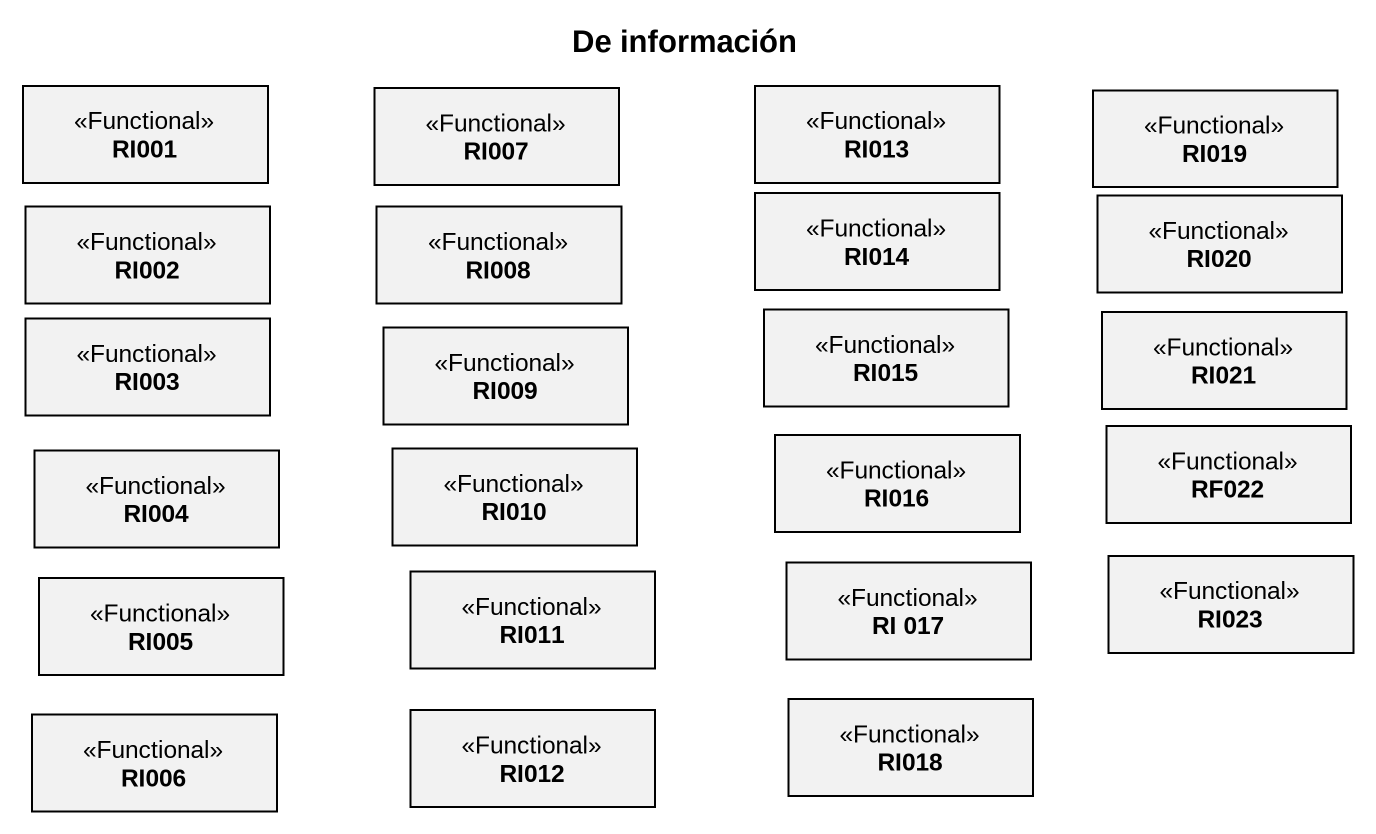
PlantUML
@startuml
title De información
hide circle
hide empty members
class RI001 <<Functional>>
class RI007 <<Functional>>
class RI013 <<Functional>>
class RI019 <<Functional>>
class RI002 <<Functional>>
class RI008 <<Functional>>
class RI014 <<Functional>>
class RI020 <<Functional>>
class RI003 <<Functional>>
class RI009 <<Functional>>
class RI015 <<Functional>>
class RI021 <<Functional>>
class RI004 <<Functional>>
class RI010 <<Functional>>
class RI016 <<Functional>>
class RF022 <<Functional>>
class RI005 <<Functional>>
class RI011 <<Functional>>
class "RI 017" as RI_017 <<Functional>>
class RI023 <<Functional>>
class RI006 <<Functional>>
class RI012 <<Functional>>
class RI018 <<Functional>>
@enduml
